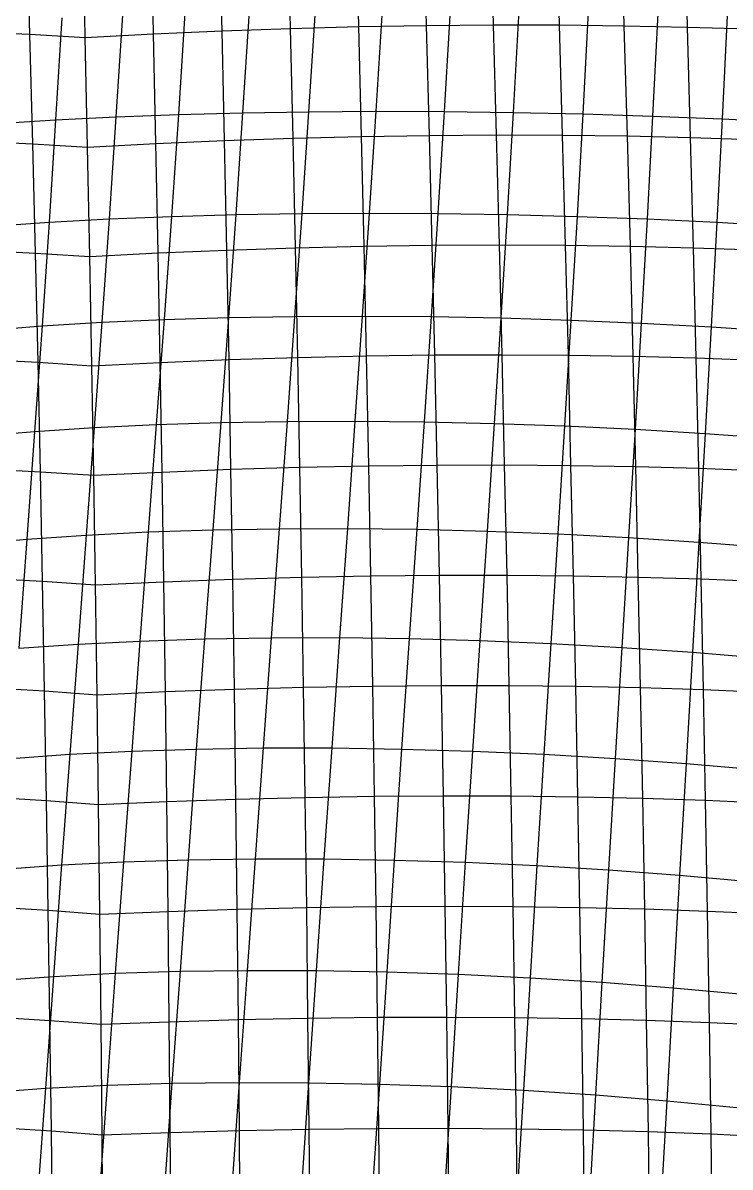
# Model space of a CAD drawing. Extents: x -429 to 429, y -1 to 209.
# Drawn here: x -145.2 to -124.25, y 140.9 to 174.8 of the extents above; entities that cross this region are included whole.
import ezdxf

# ---------------------------------------------------------------- set-up
doc = ezdxf.new("R2010")
doc.units = 0

msp = doc.modelspace()

# ---------------------------------------------------------------- linework, layer by layer
at = {"layer": 'default', "color": 3, "linetype": 'CONTINUOUS'}
for p, q in [((-131.258, 174.745, 24.424), (-131.354, 178.003, 23.803)), ((-129.305, 174.743, 23.87), (-129.403, 178.004, 23.252)), ((-127.387, 174.721, 23.201), (-127.486, 177.986, 22.592)), ((-144.991, 174.465, 26.424), (-145.081, 177.708, 25.886)), ((-141.327, 174.481, 25.422), (-141.401, 177.73, 24.879)), ((-139.297, 174.57, 25.462), (-139.375, 177.82, 24.89)), ((-137.268, 174.642, 25.382), (-137.35, 177.893, 24.788)), ((-135.247, 174.695, 25.181), (-135.334, 177.947, 24.572)), ((-133.242, 174.729, 24.862), (-133.333, 177.984, 24.243)), ((-125.513, 174.681, 22.42), (-125.609, 177.95, 21.826)), ((-143.35, 174.373, 25.262), (-143.423, 177.622, 24.753)), ((-143.35, 174.373, 25.262), (-143.423, 177.622, 24.753)), ((-139.297, 174.57, 25.462), (-137.268, 174.642, 25.382)), ((-137.268, 174.642, 25.382), (-135.247, 174.695, 25.181)), ((-137.192, 171.389, 25.953), (-137.268, 174.642, 25.382)), ((-135.247, 174.695, 25.181), (-133.242, 174.729, 24.862)), ((-135.167, 171.44, 25.766), (-135.247, 174.695, 25.181)), ((-133.242, 174.729, 24.862), (-131.258, 174.745, 24.424)), ((-133.156, 171.472, 25.455), (-133.242, 174.729, 24.862)), ((-131.258, 174.745, 24.424), (-129.305, 174.743, 23.87)), ((-131.169, 171.485, 25.02), (-131.258, 174.745, 24.424)), ((-129.305, 174.743, 23.87), (-127.387, 174.721, 23.201)), ((-129.213, 171.479, 24.463), (-129.305, 174.743, 23.87)), ((-127.387, 174.721, 23.201), (-125.513, 174.681, 22.42)), ((-127.296, 171.454, 23.786), (-127.387, 174.721, 23.201)), ((-125.513, 174.681, 22.42), (-123.69, 174.623, 21.53)), ((-125.424, 171.411, 22.992), (-125.513, 174.681, 22.42)), ((-146.699, 174.539, 27.486), (-144.991, 174.465, 26.424)), ((-144.991, 174.465, 26.424), (-143.35, 174.373, 25.262)), ((-144.906, 171.222, 26.944), (-144.991, 174.465, 26.424)), ((-143.35, 174.373, 25.262), (-141.327, 174.481, 25.422)), ((-143.28, 171.126, 25.757), (-143.35, 174.373, 25.262)), ((-143.28, 171.126, 25.757), (-143.35, 174.373, 25.262)), ((-141.327, 174.481, 25.422), (-139.297, 174.57, 25.462)), ((-141.257, 171.231, 25.948), (-141.327, 174.481, 25.422)), ((-139.225, 171.319, 26.013), (-139.297, 174.57, 25.462)), ((-146.604, 171.301, 28.028), (-144.906, 171.222, 26.944)), ((-144.906, 171.222, 26.944), (-143.28, 171.126, 25.757)), ((-144.825, 167.984, 27.449), (-144.906, 171.222, 26.944)), ((-143.28, 171.126, 25.757), (-141.257, 171.231, 25.948)), ((-141.257, 171.231, 25.948), (-139.225, 171.319, 26.013)), ((-141.191, 167.987, 26.459), (-141.257, 171.231, 25.948)), ((-139.225, 171.319, 26.013), (-137.192, 171.389, 25.953)), ((-139.156, 168.073, 26.55), (-139.225, 171.319, 26.013)), ((-137.192, 171.389, 25.953), (-135.167, 171.44, 25.766)), ((-137.12, 168.14, 26.51), (-137.192, 171.389, 25.953)), ((-135.167, 171.44, 25.766), (-133.156, 171.472, 25.455)), ((-135.09, 168.189, 26.338), (-135.167, 171.44, 25.766)), ((-133.156, 171.472, 25.455), (-131.169, 171.485, 25.02)), ((-133.075, 168.218, 26.035), (-133.156, 171.472, 25.455)), ((-131.169, 171.485, 25.02), (-129.213, 171.479, 24.463)), ((-131.084, 168.228, 25.603), (-131.169, 171.485, 25.02)), ((-129.213, 171.479, 24.463), (-127.296, 171.454, 23.786)), ((-129.125, 168.219, 25.043), (-129.213, 171.479, 24.463)), ((-127.296, 171.454, 23.786), (-125.424, 171.411, 22.992)), ((-127.207, 168.191, 24.357), (-127.296, 171.454, 23.786)), ((-125.424, 171.411, 22.992), (-123.606, 171.348, 22.084)), ((-125.338, 168.144, 23.549), (-125.424, 171.411, 22.992)), ((-143.214, 167.883, 26.236), (-143.28, 171.126, 25.757)), ((-143.214, 167.883, 26.236), (-143.28, 171.126, 25.757)), ((-137.12, 168.14, 26.51), (-135.09, 168.189, 26.338)), ((-135.09, 168.189, 26.338), (-133.075, 168.218, 26.035)), ((-135.018, 164.938, 26.889), (-135.09, 168.189, 26.338)), ((-133.075, 168.218, 26.035), (-131.084, 168.228, 25.603)), ((-132.998, 164.964, 26.594), (-133.075, 168.218, 26.035)), ((-131.084, 168.228, 25.603), (-129.125, 168.219, 25.043)), ((-131.003, 164.971, 26.164), (-131.084, 168.228, 25.603)), ((-129.125, 168.219, 25.043), (-127.207, 168.191, 24.357)), ((-129.042, 164.959, 25.601), (-129.125, 168.219, 25.043)), ((-127.207, 168.191, 24.357), (-125.338, 168.144, 23.549)), ((-127.123, 164.928, 24.907), (-127.207, 168.191, 24.357)), ((-146.512, 168.067, 28.556), (-144.825, 167.984, 27.449)), ((-144.825, 167.984, 27.449), (-143.214, 167.883, 26.236)), ((-144.749, 164.747, 27.935), (-144.825, 167.984, 27.449)), ((-143.214, 167.883, 26.236), (-141.191, 167.987, 26.459)), ((-143.154, 164.643, 26.697), (-143.214, 167.883, 26.236)), ((-143.154, 164.643, 26.697), (-143.214, 167.883, 26.236)), ((-141.191, 167.987, 26.459), (-139.156, 168.073, 26.55)), ((-141.13, 164.744, 26.951), (-141.191, 167.987, 26.459)), ((-139.156, 168.073, 26.55), (-137.12, 168.14, 26.51)), ((-139.093, 164.827, 27.068), (-139.156, 168.073, 26.55)), ((-137.053, 164.892, 27.047), (-137.12, 168.14, 26.51)), ((-125.338, 168.144, 23.549), (-123.525, 168.078, 22.623)), ((-125.256, 164.878, 24.086), (-125.338, 168.144, 23.549)), ((-146.426, 164.834, 29.063), (-144.749, 164.747, 27.935)), ((-141.13, 164.744, 26.951), (-139.093, 164.827, 27.068)), ((-139.093, 164.827, 27.068), (-137.053, 164.892, 27.047)), ((-139.035, 161.577, 27.562), (-139.093, 164.827, 27.068)), ((-137.053, 164.892, 27.047), (-135.018, 164.938, 26.889)), ((-136.991, 161.638, 27.559), (-137.053, 164.892, 27.047)), ((-135.018, 164.938, 26.889), (-132.998, 164.964, 26.594)), ((-134.952, 161.681, 27.413), (-135.018, 164.938, 26.889)), ((-132.998, 164.964, 26.594), (-131.003, 164.971, 26.164)), ((-132.929, 161.704, 27.126), (-132.998, 164.964, 26.594)), ((-131.003, 164.971, 26.164), (-129.042, 164.959, 25.601)), ((-130.93, 161.709, 26.698), (-131.003, 164.971, 26.164)), ((-129.042, 164.959, 25.601), (-127.123, 164.928, 24.907)), ((-128.966, 161.694, 26.132), (-129.042, 164.959, 25.601)), ((-127.123, 164.928, 24.907), (-125.256, 164.878, 24.086)), ((-127.046, 161.659, 25.431), (-127.123, 164.928, 24.907)), ((-125.256, 164.878, 24.086), (-123.449, 164.809, 23.141)), ((-125.181, 161.606, 24.598), (-125.256, 164.878, 24.086)), ((-144.749, 164.747, 27.935), (-143.154, 164.643, 26.697)), ((-144.68, 161.506, 28.402), (-144.749, 164.747, 27.935)), ((-143.154, 164.643, 26.697), (-141.13, 164.744, 26.951)), ((-143.097, 161.399, 27.142), (-143.154, 164.643, 26.697)), ((-143.097, 161.399, 27.142), (-143.154, 164.643, 26.697)), ((-141.074, 161.497, 27.423), (-141.13, 164.744, 26.951)), ((-146.347, 161.596, 29.549), (-144.68, 161.506, 28.402)), ((-144.68, 161.506, 28.402), (-143.097, 161.399, 27.142)), ((-144.613, 158.26, 28.855), (-144.68, 161.506, 28.402)), ((-143.097, 161.399, 27.142), (-141.074, 161.497, 27.423)), ((-143.046, 158.15, 27.572), (-143.097, 161.399, 27.142)), ((-143.046, 158.15, 27.572), (-143.097, 161.399, 27.142)), ((-141.074, 161.497, 27.423), (-139.035, 161.577, 27.562)), ((-141.022, 158.245, 27.881), (-141.074, 161.497, 27.423)), ((-139.035, 161.577, 27.562), (-136.991, 161.638, 27.559)), ((-138.982, 158.322, 28.044), (-139.035, 161.577, 27.562)), ((-136.991, 161.638, 27.559), (-134.952, 161.681, 27.413)), ((-136.934, 158.38, 28.059), (-136.991, 161.638, 27.559)), ((-134.952, 161.681, 27.413), (-132.929, 161.704, 27.126)), ((-134.891, 158.42, 27.926), (-134.952, 161.681, 27.413)), ((-132.929, 161.704, 27.126), (-130.93, 161.709, 26.698)), ((-132.862, 158.44, 27.646), (-132.929, 161.704, 27.126)), ((-130.93, 161.709, 26.698), (-128.966, 161.694, 26.132)), ((-130.859, 158.441, 27.221), (-130.93, 161.709, 26.698)), ((-128.966, 161.694, 26.132), (-127.046, 161.659, 25.431)), ((-128.892, 158.423, 26.652), (-128.966, 161.694, 26.132)), ((-127.046, 161.659, 25.431), (-125.181, 161.606, 24.598)), ((-126.972, 158.386, 25.943), (-127.046, 161.659, 25.431)), ((-125.181, 161.606, 24.598), (-123.379, 161.534, 23.638)), ((-125.108, 158.33, 25.098), (-125.181, 161.606, 24.598)), ((-146.27, 158.353, 30.022), (-144.613, 158.26, 28.855)), ((-138.982, 158.322, 28.044), (-136.934, 158.38, 28.059)), ((-136.934, 158.38, 28.059), (-134.891, 158.42, 27.926)), ((-136.882, 155.119, 28.536), (-136.934, 158.38, 28.059)), ((-134.891, 158.42, 27.926), (-132.862, 158.44, 27.646)), ((-134.835, 155.155, 28.414), (-134.891, 158.42, 27.926)), ((-132.862, 158.44, 27.646), (-130.859, 158.441, 27.221)), ((-132.802, 155.172, 28.141), (-132.862, 158.44, 27.646)), ((-130.859, 158.441, 27.221), (-128.892, 158.423, 26.652)), ((-130.795, 155.17, 27.718), (-130.859, 158.441, 27.221)), ((-128.892, 158.423, 26.652), (-126.972, 158.386, 25.943)), ((-128.825, 155.149, 27.147), (-128.892, 158.423, 26.652)), ((-126.972, 158.386, 25.943), (-125.108, 158.33, 25.098)), ((-126.904, 155.109, 26.431), (-126.972, 158.386, 25.943)), ((-125.108, 158.33, 25.098), (-123.312, 158.255, 24.12)), ((-125.042, 155.05, 25.575), (-125.108, 158.33, 25.098)), ((-144.613, 158.26, 28.855), (-143.046, 158.15, 27.572)), ((-144.553, 155.012, 29.289), (-144.613, 158.26, 28.855)), ((-143.046, 158.15, 27.572), (-141.022, 158.245, 27.881)), ((-142.998, 154.9, 27.986), (-143.046, 158.15, 27.572)), ((-142.998, 154.9, 27.986), (-143.046, 158.15, 27.572)), ((-141.022, 158.245, 27.881), (-138.982, 158.322, 28.044)), ((-140.975, 154.991, 28.321), (-141.022, 158.245, 27.881)), ((-138.933, 155.064, 28.504), (-138.982, 158.322, 28.044)), ((-146.201, 155.107, 30.474), (-144.553, 155.012, 29.289)), ((-144.553, 155.012, 29.289), (-142.998, 154.9, 27.986)), ((-144.496, 151.764, 29.709), (-144.553, 155.012, 29.289)), ((-142.998, 154.9, 27.986), (-140.975, 154.991, 28.321)), ((-140.975, 154.991, 28.321), (-138.933, 155.064, 28.504)), ((-140.933, 151.737, 28.746), (-140.975, 154.991, 28.321)), ((-138.933, 155.064, 28.504), (-136.882, 155.119, 28.536)), ((-138.889, 151.807, 28.952), (-138.933, 155.064, 28.504)), ((-136.882, 155.119, 28.536), (-134.835, 155.155, 28.414)), ((-136.834, 151.858, 29), (-136.882, 155.119, 28.536)), ((-134.835, 155.155, 28.414), (-132.802, 155.172, 28.141)), ((-134.782, 151.89, 28.892), (-134.835, 155.155, 28.414)), ((-132.802, 155.172, 28.141), (-130.795, 155.17, 27.718)), ((-132.745, 151.904, 28.626), (-132.802, 155.172, 28.141)), ((-130.795, 155.17, 27.718), (-128.825, 155.149, 27.147)), ((-130.734, 151.899, 28.205), (-130.795, 155.17, 27.718)), ((-128.825, 155.149, 27.147), (-126.904, 155.109, 26.431)), ((-128.761, 151.875, 27.631), (-128.825, 155.149, 27.147)), ((-126.904, 155.109, 26.431), (-125.042, 155.05, 25.575)), ((-126.839, 151.832, 26.907), (-126.904, 155.109, 26.431)), ((-125.042, 155.05, 25.575), (-123.25, 154.973, 24.582)), ((-124.979, 151.771, 26.039), (-125.042, 155.05, 25.575)), ((-142.955, 151.65, 28.384), (-142.998, 154.9, 27.986)), ((-142.955, 151.65, 28.384), (-142.998, 154.9, 27.986)), ((-136.834, 151.858, 29), (-134.782, 151.89, 28.892)), ((-134.782, 151.89, 28.892), (-132.745, 151.904, 28.626)), ((-134.735, 148.621, 29.349), (-134.782, 151.89, 28.892)), ((-132.745, 151.904, 28.626), (-130.734, 151.899, 28.205)), ((-132.692, 148.631, 29.091), (-132.745, 151.904, 28.626)), ((-130.734, 151.899, 28.205), (-128.761, 151.875, 27.631)), ((-130.677, 148.623, 28.671), (-130.734, 151.899, 28.205)), ((-146.135, 151.862, 30.913), (-144.496, 151.764, 29.709)), ((-144.496, 151.764, 29.709), (-142.955, 151.65, 28.384)), ((-144.444, 148.513, 30.11), (-144.496, 151.764, 29.709)), ((-142.955, 151.65, 28.384), (-140.933, 151.737, 28.746)), ((-142.916, 148.398, 28.764), (-142.955, 151.65, 28.384)), ((-142.916, 148.398, 28.764), (-142.955, 151.65, 28.384)), ((-140.933, 151.737, 28.746), (-138.889, 151.807, 28.952)), ((-140.895, 148.48, 29.152), (-140.933, 151.737, 28.746)), ((-138.889, 151.807, 28.952), (-136.834, 151.858, 29)), ((-138.849, 148.545, 29.38), (-138.889, 151.807, 28.952)), ((-136.792, 148.592, 29.446), (-136.834, 151.858, 29)), ((-128.761, 151.875, 27.631), (-126.839, 151.832, 26.907)), ((-128.701, 148.596, 28.095), (-128.761, 151.875, 27.631)), ((-126.839, 151.832, 26.907), (-124.979, 151.771, 26.039)), ((-126.778, 148.55, 27.364), (-126.839, 151.832, 26.907)), ((-124.979, 151.771, 26.039), (-123.191, 151.692, 25.03)), ((-124.919, 148.487, 26.483), (-124.979, 151.771, 26.039)), ((-146.073, 148.613, 31.333), (-144.444, 148.513, 30.11)), ((-144.444, 148.513, 30.11), (-142.916, 148.398, 28.764)), ((-144.398, 145.25, 30.493), (-144.444, 148.513, 30.11)), ((-140.895, 148.48, 29.152), (-138.849, 148.545, 29.38)), ((-138.849, 148.545, 29.38), (-136.792, 148.592, 29.446)), ((-138.815, 145.272, 29.787), (-138.849, 148.545, 29.38)), ((-136.792, 148.592, 29.446), (-134.735, 148.621, 29.349)), ((-136.754, 145.315, 29.868), (-136.792, 148.592, 29.446)), ((-134.735, 148.621, 29.349), (-132.692, 148.631, 29.091)), ((-134.693, 145.34, 29.782), (-134.735, 148.621, 29.349)), ((-132.692, 148.631, 29.091), (-130.677, 148.623, 28.671)), ((-132.646, 145.346, 29.529), (-132.692, 148.631, 29.091)), ((-130.677, 148.623, 28.671), (-128.701, 148.596, 28.095)), ((-130.627, 145.334, 29.112), (-130.677, 148.623, 28.671)), ((-128.701, 148.596, 28.095), (-126.778, 148.55, 27.364)), ((-128.648, 145.304, 28.533), (-128.701, 148.596, 28.095)), ((-126.778, 148.55, 27.364), (-124.919, 148.487, 26.483)), ((-126.724, 145.257, 27.795), (-126.778, 148.55, 27.364)), ((-142.916, 148.398, 28.764), (-140.895, 148.48, 29.152)), ((-142.883, 145.133, 29.128), (-142.916, 148.398, 28.764)), ((-142.883, 145.133, 29.128), (-142.916, 148.398, 28.764)), ((-140.862, 145.211, 29.54), (-140.895, 148.48, 29.152)), ((-124.919, 148.487, 26.483), (-123.136, 148.406, 25.459)), ((-124.866, 145.191, 26.905), (-124.919, 148.487, 26.483)), ((-146.019, 145.351, 31.732), (-144.398, 145.25, 30.493)), ((-144.398, 145.25, 30.493), (-142.883, 145.133, 29.128)), ((-144.354, 141.977, 30.865), (-144.398, 145.25, 30.493)), ((-142.883, 145.133, 29.128), (-140.862, 145.211, 29.54)), ((-142.853, 141.858, 29.48), (-142.883, 145.133, 29.128)), ((-142.853, 141.858, 29.48), (-142.883, 145.133, 29.128)), ((-140.862, 145.211, 29.54), (-138.815, 145.272, 29.787)), ((-140.833, 141.932, 29.917), (-140.862, 145.211, 29.54)), ((-138.815, 145.272, 29.787), (-136.754, 145.315, 29.868)), ((-138.784, 141.989, 30.186), (-138.815, 145.272, 29.787)), ((-136.754, 145.315, 29.868), (-134.693, 145.34, 29.782)), ((-136.72, 142.028, 30.283), (-136.754, 145.315, 29.868)), ((-134.693, 145.34, 29.782), (-132.646, 145.346, 29.529)), ((-134.655, 142.049, 30.208), (-134.693, 145.34, 29.782)), ((-132.646, 145.346, 29.529), (-130.627, 145.334, 29.112)), ((-132.603, 142.052, 29.962), (-132.646, 145.346, 29.529)), ((-130.627, 145.334, 29.112), (-128.648, 145.304, 28.533)), ((-130.579, 142.037, 29.546), (-130.627, 145.334, 29.112)), ((-128.648, 145.304, 28.533), (-126.724, 145.257, 27.795)), ((-128.597, 142.004, 28.964), (-128.648, 145.304, 28.533)), ((-126.724, 145.257, 27.795), (-124.866, 145.191, 26.905)), ((-126.671, 141.953, 28.22), (-126.724, 145.257, 27.795)), ((-124.866, 145.191, 26.905), (-123.088, 145.108, 25.867)), ((-124.815, 141.885, 27.318), (-124.866, 145.191, 26.905)), ((-145.967, 142.08, 32.121), (-144.354, 141.977, 30.865)), ((-134.655, 142.049, 30.208), (-132.603, 142.052, 29.962)), ((-132.603, 142.052, 29.962), (-130.579, 142.037, 29.546)), ((-132.565, 138.75, 30.37), (-132.603, 142.052, 29.962)), ((-144.354, 141.977, 30.865), (-142.853, 141.858, 29.48)), ((-144.316, 138.697, 31.221), (-144.354, 141.977, 30.865)), ((-142.853, 141.858, 29.48), (-140.833, 141.932, 29.917)), ((-142.826, 138.578, 29.818), (-142.853, 141.858, 29.48)), ((-142.826, 138.578, 29.818), (-142.853, 141.858, 29.48)), ((-140.833, 141.932, 29.917), (-138.784, 141.989, 30.186)), ((-140.808, 138.647, 30.278), (-140.833, 141.932, 29.917)), ((-138.784, 141.989, 30.186), (-136.72, 142.028, 30.283)), ((-138.758, 138.699, 30.564), (-138.784, 141.989, 30.186)), ((-136.72, 142.028, 30.283), (-134.655, 142.049, 30.208)), ((-136.69, 138.734, 30.675), (-136.72, 142.028, 30.283)), ((-134.621, 138.751, 30.611), (-134.655, 142.049, 30.208)), ((-130.579, 142.037, 29.546), (-128.597, 142.004, 28.964)), ((-130.537, 138.732, 29.957), (-130.579, 142.037, 29.546)), ((-128.597, 142.004, 28.964), (-126.671, 141.953, 28.22)), ((-128.553, 138.696, 29.372), (-128.597, 142.004, 28.964)), ((-126.671, 141.953, 28.22), (-124.815, 141.885, 27.318)), ((-126.625, 138.643, 28.621), (-126.671, 141.953, 28.22)), ((-124.815, 141.885, 27.318), (-123.041, 141.8, 26.265)), ((-124.77, 138.573, 27.71), (-124.815, 141.885, 27.318))]:
    msp.add_line(p, q, dxfattribs=at)
at = {"layer": 'default', "color": 5, "linetype": 'CONTINUOUS'}
for p, q in [((-144.044, 174.957, 15.246), (-144.228, 171.93, 14.818)), ((-142.251, 175.036, 14.214), (-142.442, 172.019, 13.758)), ((-140.398, 175.1, 13.291), (-140.593, 172.089, 12.812)), ((-138.494, 175.147, 12.482), (-138.689, 172.14, 11.985)), ((-136.546, 175.177, 11.79), (-136.737, 172.172, 11.281)), ((-134.561, 175.192, 11.216), (-134.745, 172.185, 10.702)), ((-132.545, 175.19, 10.764), (-132.722, 172.178, 10.251)), ((-130.507, 175.171, 10.435), (-130.676, 172.152, 9.93)), ((-128.455, 175.136, 10.23), (-128.615, 172.107, 9.74)), ((-126.395, 175.084, 10.149), (-126.548, 172.043, 9.681)), ((-124.336, 175.017, 10.194), (-124.483, 171.961, 9.754)), ((-145.943, 171.823, 15.99), (-144.228, 171.93, 14.818)), ((-144.228, 171.93, 14.818), (-144.423, 168.895, 14.348)), ((-144.228, 171.93, 14.818), (-142.442, 172.019, 13.758)), ((-142.442, 172.019, 13.758), (-142.645, 168.994, 13.26)), ((-142.442, 172.019, 13.758), (-140.593, 172.089, 12.812)), ((-140.593, 172.089, 12.812), (-140.799, 169.071, 12.292)), ((-140.593, 172.089, 12.812), (-138.689, 172.14, 11.985)), ((-138.689, 172.14, 11.985), (-138.894, 169.126, 11.449)), ((-138.689, 172.14, 11.985), (-136.737, 172.172, 11.281)), ((-136.737, 172.172, 11.281), (-136.938, 169.16, 10.733)), ((-136.737, 172.172, 11.281), (-134.745, 172.185, 10.702)), ((-134.745, 172.185, 10.702), (-134.94, 169.171, 10.149)), ((-134.745, 172.185, 10.702), (-132.722, 172.178, 10.251)), ((-132.722, 172.178, 10.251), (-132.909, 169.16, 9.699)), ((-132.722, 172.178, 10.251), (-130.676, 172.152, 9.93)), ((-130.676, 172.152, 9.93), (-130.854, 169.127, 9.385)), ((-130.676, 172.152, 9.93), (-128.615, 172.107, 9.74)), ((-128.615, 172.107, 9.74), (-128.785, 169.072, 9.209)), ((-128.615, 172.107, 9.74), (-126.548, 172.043, 9.681)), ((-126.548, 172.043, 9.681), (-126.711, 168.996, 9.171)), ((-126.548, 172.043, 9.681), (-124.483, 171.961, 9.754)), ((-124.483, 171.961, 9.754), (-124.641, 168.897, 9.271)), ((-124.483, 171.961, 9.754), (-122.429, 171.86, 9.959)), ((-136.938, 169.16, 10.733), (-134.94, 169.171, 10.149)), ((-134.94, 169.171, 10.149), (-135.145, 166.118, 9.562)), ((-134.94, 169.171, 10.149), (-132.909, 169.16, 9.699)), ((-146.125, 168.776, 15.551), (-144.423, 168.895, 14.348)), ((-144.423, 168.895, 14.348), (-144.63, 165.825, 13.836)), ((-144.423, 168.895, 14.348), (-142.645, 168.994, 13.26)), ((-142.645, 168.994, 13.26), (-142.859, 165.932, 12.724)), ((-142.645, 168.994, 13.26), (-140.799, 169.071, 12.292)), ((-140.799, 169.071, 12.292), (-141.016, 166.015, 11.736)), ((-140.799, 169.071, 12.292), (-138.894, 169.126, 11.449)), ((-138.894, 169.126, 11.449), (-139.11, 166.074, 10.877)), ((-138.894, 169.126, 11.449), (-136.938, 169.16, 10.733)), ((-136.938, 169.16, 10.733), (-137.15, 166.108, 10.151)), ((-132.909, 169.16, 9.699), (-133.107, 166.103, 9.113)), ((-132.909, 169.16, 9.699), (-130.854, 169.127, 9.385)), ((-130.854, 169.127, 9.385), (-131.044, 166.063, 8.805)), ((-130.854, 169.127, 9.385), (-128.785, 169.072, 9.209)), ((-128.785, 169.072, 9.209), (-128.966, 165.999, 8.641)), ((-128.785, 169.072, 9.209), (-126.711, 168.996, 9.171)), ((-126.711, 168.996, 9.171), (-126.885, 165.91, 8.622)), ((-126.711, 168.996, 9.171), (-124.641, 168.897, 9.271)), ((-124.641, 168.897, 9.271), (-124.809, 165.798, 8.746)), ((-124.641, 168.897, 9.271), (-122.584, 168.778, 9.51)), ((-146.32, 165.694, 15.068), (-144.63, 165.825, 13.836)), ((-144.63, 165.825, 13.836), (-144.85, 162.699, 13.284)), ((-144.63, 165.825, 13.836), (-142.859, 165.932, 12.724)), ((-142.859, 165.932, 12.724), (-143.087, 162.813, 12.146)), ((-142.859, 165.932, 12.724), (-141.016, 166.015, 11.736)), ((-141.016, 166.015, 11.736), (-141.246, 162.901, 11.136)), ((-141.016, 166.015, 11.736), (-139.11, 166.074, 10.877)), ((-139.11, 166.074, 10.877), (-139.339, 162.963, 10.26)), ((-139.11, 166.074, 10.877), (-137.15, 166.108, 10.151)), ((-137.15, 166.108, 10.151), (-137.374, 162.997, 9.523)), ((-137.15, 166.108, 10.151), (-135.145, 166.118, 9.562)), ((-135.145, 166.118, 9.562), (-135.363, 163.005, 8.929)), ((-135.145, 166.118, 9.562), (-133.107, 166.103, 9.113)), ((-133.107, 166.103, 9.113), (-133.316, 162.986, 8.48)), ((-133.107, 166.103, 9.113), (-131.044, 166.063, 8.805)), ((-131.044, 166.063, 8.805), (-131.244, 162.939, 8.18)), ((-131.044, 166.063, 8.805), (-128.966, 165.999, 8.641)), ((-128.966, 165.999, 8.641), (-129.158, 162.866, 8.029)), ((-128.966, 165.999, 8.641), (-126.885, 165.91, 8.622)), ((-126.885, 165.91, 8.622), (-127.069, 162.767, 8.029)), ((-126.885, 165.91, 8.622), (-124.809, 165.798, 8.746)), ((-124.809, 165.798, 8.746), (-124.987, 162.642, 8.18)), ((-124.809, 165.798, 8.746), (-122.749, 165.662, 9.015)), ((-144.85, 162.699, 13.284), (-143.087, 162.813, 12.146)), ((-143.087, 162.813, 12.146), (-143.321, 159.629, 11.542)), ((-143.087, 162.813, 12.146), (-141.246, 162.901, 11.136)), ((-141.246, 162.901, 11.136), (-141.483, 159.721, 10.512)), ((-141.246, 162.901, 11.136), (-139.339, 162.963, 10.26)), ((-139.339, 162.963, 10.26), (-139.575, 159.784, 9.621)), ((-139.339, 162.963, 10.26), (-137.374, 162.997, 9.523)), ((-137.374, 162.997, 9.523), (-137.606, 159.818, 8.874)), ((-137.374, 162.997, 9.523), (-135.363, 163.005, 8.929)), ((-135.363, 163.005, 8.929), (-135.588, 159.823, 8.274)), ((-135.363, 163.005, 8.929), (-133.316, 162.986, 8.48)), ((-133.316, 162.986, 8.48), (-133.533, 159.8, 7.826)), ((-133.316, 162.986, 8.48), (-131.244, 162.939, 8.18)), ((-131.244, 162.939, 8.18), (-131.452, 159.748, 7.532)), ((-131.244, 162.939, 8.18), (-129.158, 162.866, 8.029)), ((-129.158, 162.866, 8.029), (-129.357, 159.667, 7.394)), ((-129.158, 162.866, 8.029), (-127.069, 162.767, 8.029)), ((-127.069, 162.767, 8.029), (-127.26, 159.559, 7.412)), ((-127.069, 162.767, 8.029), (-124.987, 162.642, 8.18)), ((-146.527, 162.559, 14.545), (-144.85, 162.699, 13.284)), ((-144.85, 162.699, 13.284), (-145.078, 159.51, 12.705)), ((-124.987, 162.642, 8.18), (-125.174, 159.423, 7.586)), ((-124.987, 162.642, 8.18), (-122.925, 162.491, 8.48)), ((-143.321, 159.629, 11.542), (-141.483, 159.721, 10.512)), ((-141.483, 159.721, 10.512), (-141.729, 156.489, 9.865)), ((-141.483, 159.721, 10.512), (-139.575, 159.784, 9.621)), ((-139.575, 159.784, 9.621), (-139.819, 156.552, 8.957)), ((-139.575, 159.784, 9.621), (-137.606, 159.818, 8.874)), ((-137.606, 159.818, 8.874), (-137.845, 156.585, 8.199)), ((-137.606, 159.818, 8.874), (-135.588, 159.823, 8.274)), ((-135.588, 159.823, 8.274), (-135.82, 156.589, 7.594)), ((-135.588, 159.823, 8.274), (-133.533, 159.8, 7.826)), ((-133.533, 159.8, 7.826), (-133.756, 156.561, 7.146)), ((-133.533, 159.8, 7.826), (-131.452, 159.748, 7.532)), ((-131.452, 159.748, 7.532), (-131.666, 156.504, 6.859)), ((-131.452, 159.748, 7.532), (-129.357, 159.667, 7.394)), ((-146.743, 159.364, 13.994), (-145.078, 159.51, 12.705)), ((-145.078, 159.51, 12.705), (-145.313, 156.273, 12.106)), ((-145.078, 159.51, 12.705), (-143.321, 159.629, 11.542)), ((-143.321, 159.629, 11.542), (-143.564, 156.396, 10.917)), ((-129.357, 159.667, 7.394), (-129.562, 156.417, 6.734)), ((-129.357, 159.667, 7.394), (-127.26, 159.559, 7.412)), ((-127.26, 159.559, 7.412), (-127.457, 156.3, 6.771)), ((-127.26, 159.559, 7.412), (-125.174, 159.423, 7.586)), ((-125.174, 159.423, 7.586), (-125.365, 156.155, 6.971)), ((-125.174, 159.423, 7.586), (-123.108, 159.26, 7.916)), ((-145.313, 156.273, 12.106), (-143.564, 156.396, 10.917)), ((-143.564, 156.396, 10.917), (-143.806, 153.133, 10.292)), ((-143.564, 156.396, 10.917), (-141.729, 156.489, 9.865)), ((-141.729, 156.489, 9.865), (-141.974, 153.226, 9.221)), ((-141.729, 156.489, 9.865), (-139.819, 156.552, 8.957)), ((-139.819, 156.552, 8.957), (-140.062, 153.289, 8.297)), ((-139.819, 156.552, 8.957), (-137.845, 156.585, 8.199)), ((-137.845, 156.585, 8.199), (-138.084, 153.32, 7.528)), ((-137.845, 156.585, 8.199), (-135.82, 156.589, 7.594)), ((-135.82, 156.589, 7.594), (-136.052, 153.32, 6.918)), ((-135.82, 156.589, 7.594), (-133.756, 156.561, 7.146)), ((-133.756, 156.561, 7.146), (-133.98, 153.289, 6.471)), ((-133.756, 156.561, 7.146), (-131.666, 156.504, 6.859)), ((-131.666, 156.504, 6.859), (-131.88, 153.228, 6.19)), ((-131.666, 156.504, 6.859), (-129.562, 156.417, 6.734)), ((-129.562, 156.417, 6.734), (-129.768, 153.135, 6.077)), ((-129.562, 156.417, 6.734), (-127.457, 156.3, 6.771)), ((-127.457, 156.3, 6.771), (-127.656, 153.013, 6.132)), ((-127.457, 156.3, 6.771), (-125.365, 156.155, 6.971)), ((-125.365, 156.155, 6.971), (-125.557, 152.861, 6.355)), ((-125.365, 156.155, 6.971), (-123.297, 155.982, 7.333)), ((-141.974, 153.226, 9.221), (-140.062, 153.289, 8.297)), ((-140.062, 153.289, 8.297), (-140.305, 150.007, 7.636)), ((-140.062, 153.289, 8.297), (-138.084, 153.32, 7.528)), ((-138.084, 153.32, 7.528), (-138.322, 150.036, 6.856)), ((-138.084, 153.32, 7.528), (-136.052, 153.32, 6.918)), ((-136.052, 153.32, 6.918), (-136.283, 150.034, 6.24)), ((-136.052, 153.32, 6.918), (-133.98, 153.289, 6.471)), ((-133.98, 153.289, 6.471), (-134.202, 149.999, 5.794)), ((-133.98, 153.289, 6.471), (-131.88, 153.228, 6.19)), ((-145.548, 153.01, 11.504), (-143.806, 153.133, 10.292)), ((-143.806, 153.133, 10.292), (-144.049, 149.854, 9.669)), ((-143.806, 153.133, 10.292), (-141.974, 153.226, 9.221)), ((-141.974, 153.226, 9.221), (-142.219, 149.946, 8.576)), ((-131.88, 153.228, 6.19), (-132.094, 149.933, 5.519)), ((-131.88, 153.228, 6.19), (-129.768, 153.135, 6.077)), ((-129.768, 153.135, 6.077), (-129.972, 149.835, 5.419)), ((-129.768, 153.135, 6.077), (-127.656, 153.013, 6.132)), ((-127.656, 153.013, 6.132), (-127.852, 149.708, 5.493)), ((-127.656, 153.013, 6.132), (-125.557, 152.861, 6.355)), ((-125.557, 152.861, 6.355), (-125.748, 149.55, 5.742)), ((-125.557, 152.861, 6.355), (-123.487, 152.681, 6.745)), ((-145.784, 149.731, 10.907), (-144.049, 149.854, 9.669)), ((-144.049, 149.854, 9.669), (-144.288, 146.553, 9.056)), ((-144.049, 149.854, 9.669), (-142.219, 149.946, 8.576)), ((-142.219, 149.946, 8.576), (-142.46, 146.644, 7.944)), ((-142.219, 149.946, 8.576), (-140.305, 150.007, 7.636)), ((-140.305, 150.007, 7.636), (-140.544, 146.703, 6.989)), ((-140.305, 150.007, 7.636), (-138.322, 150.036, 6.856)), ((-138.322, 150.036, 6.856), (-138.556, 146.73, 6.199)), ((-138.322, 150.036, 6.856), (-136.283, 150.034, 6.24)), ((-136.283, 150.034, 6.24), (-136.51, 146.724, 5.578)), ((-136.283, 150.034, 6.24), (-134.202, 149.999, 5.794)), ((-134.202, 149.999, 5.794), (-134.421, 146.686, 5.132)), ((-134.202, 149.999, 5.794), (-132.094, 149.933, 5.519)), ((-132.094, 149.933, 5.519), (-132.304, 146.616, 4.863)), ((-132.094, 149.933, 5.519), (-129.972, 149.835, 5.419)), ((-129.972, 149.835, 5.419), (-130.174, 146.514, 4.775)), ((-129.972, 149.835, 5.419), (-127.852, 149.708, 5.493)), ((-127.852, 149.708, 5.493), (-128.047, 146.381, 4.866)), ((-127.852, 149.708, 5.493), (-125.748, 149.55, 5.742)), ((-125.748, 149.55, 5.742), (-125.938, 146.218, 5.137)), ((-125.748, 149.55, 5.742), (-123.676, 149.364, 6.163)), ((-146.017, 146.43, 10.317), (-144.288, 146.553, 9.056)), ((-144.288, 146.553, 9.056), (-144.529, 143.237, 8.442)), ((-144.288, 146.553, 9.056), (-142.46, 146.644, 7.944)), ((-142.46, 146.644, 7.944), (-142.702, 143.328, 7.309)), ((-142.46, 146.644, 7.944), (-140.544, 146.703, 6.989)), ((-140.544, 146.703, 6.989), (-140.785, 143.386, 6.339)), ((-140.544, 146.703, 6.989), (-138.556, 146.73, 6.199)), ((-138.556, 146.73, 6.199), (-138.792, 143.411, 5.537)), ((-138.556, 146.73, 6.199), (-136.51, 146.724, 5.578)), ((-136.51, 146.724, 5.578), (-136.739, 143.403, 4.911)), ((-136.51, 146.724, 5.578), (-134.421, 146.686, 5.132)), ((-134.421, 146.686, 5.132), (-134.64, 143.361, 4.466)), ((-134.421, 146.686, 5.132), (-132.304, 146.616, 4.863)), ((-132.304, 146.616, 4.863), (-132.514, 143.286, 4.203)), ((-132.304, 146.616, 4.863), (-130.174, 146.514, 4.775)), ((-130.174, 146.514, 4.775), (-130.375, 143.178, 4.127)), ((-130.174, 146.514, 4.775), (-128.047, 146.381, 4.866)), ((-128.047, 146.381, 4.866), (-128.241, 143.039, 4.237)), ((-128.047, 146.381, 4.866), (-125.938, 146.218, 5.137)), ((-125.938, 146.218, 5.137), (-126.128, 142.869, 4.532)), ((-125.938, 146.218, 5.137), (-123.864, 146.026, 5.586)), ((-140.785, 143.386, 6.339), (-138.792, 143.411, 5.537)), ((-138.792, 143.411, 5.537), (-139.025, 140.088, 4.887)), ((-138.792, 143.411, 5.537), (-136.739, 143.403, 4.911)), ((-146.25, 143.114, 9.727), (-144.529, 143.237, 8.442)), ((-144.529, 143.237, 8.442), (-144.767, 139.915, 7.833)), ((-144.529, 143.237, 8.442), (-142.702, 143.328, 7.309)), ((-142.702, 143.328, 7.309), (-142.942, 140.007, 6.683)), ((-142.702, 143.328, 7.309), (-140.785, 143.386, 6.339)), ((-140.785, 143.386, 6.339), (-141.023, 140.065, 5.698)), ((-136.739, 143.403, 4.911), (-136.964, 140.076, 4.256)), ((-136.739, 143.403, 4.911), (-134.64, 143.361, 4.466)), ((-134.64, 143.361, 4.466), (-134.858, 140.031, 3.811)), ((-134.64, 143.361, 4.466), (-132.514, 143.286, 4.203)), ((-132.514, 143.286, 4.203), (-132.722, 139.951, 3.554)), ((-132.514, 143.286, 4.203), (-130.375, 143.178, 4.127)), ((-130.375, 143.178, 4.127), (-130.576, 139.837, 3.488)), ((-130.375, 143.178, 4.127), (-128.241, 143.039, 4.237)), ((-128.241, 143.039, 4.237), (-128.435, 139.692, 3.614)), ((-128.241, 143.039, 4.237), (-126.128, 142.869, 4.532)), ((-126.128, 142.869, 4.532), (-126.317, 139.514, 3.93)), ((-126.128, 142.869, 4.532), (-124.052, 142.67, 5.01))]:
    msp.add_line(p, q, dxfattribs=at)

doc.saveas('drawing.dxf')
